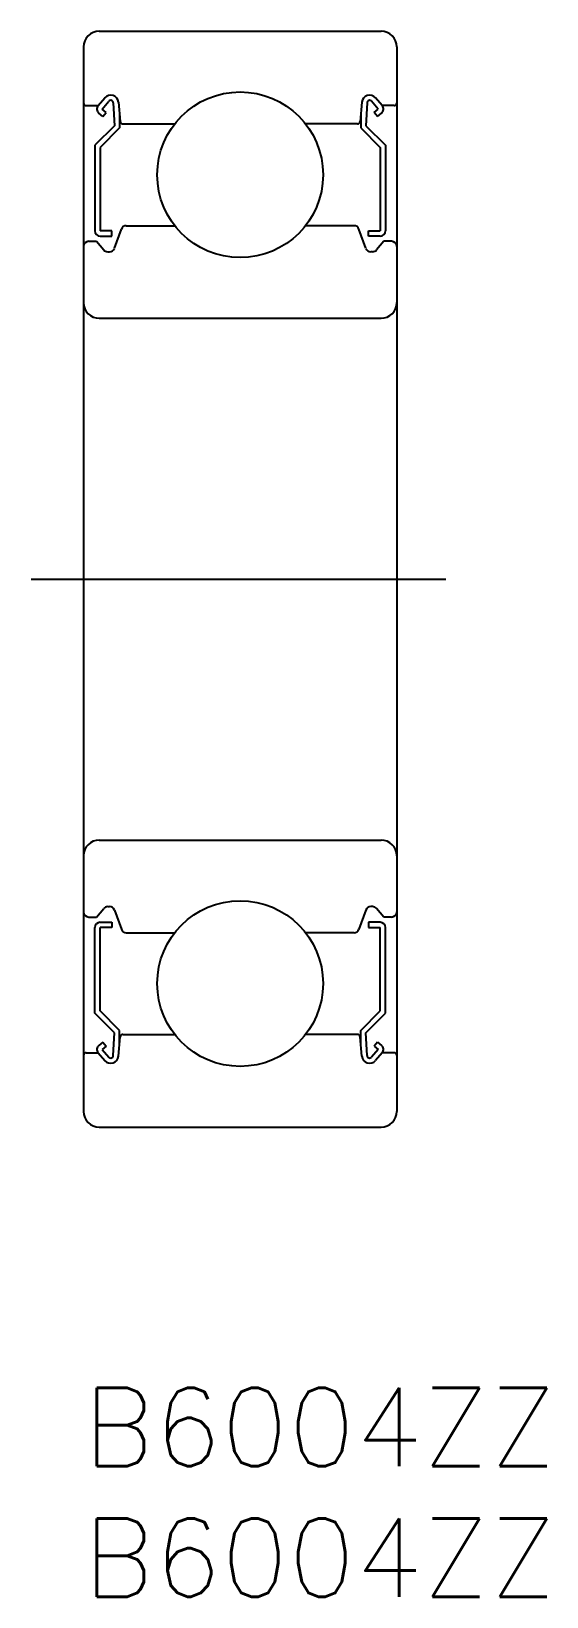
# Model space of a CAD drawing. Extents: x -2 to 17.7, y -8 to 52.
import ezdxf

# ---------------------------------------------------------------- set-up
doc = ezdxf.new("R2010")
doc.units = 0
doc.header["$LTSCALE"] = 0.5
doc.linetypes.add('CENTER', pattern=[50.8, 31.75, -6.35, 6.35, -6.35])
for name, color, linetype in [('MSM_CENTER', 1, 'CENTER'), ('MSM_CONTINUOUS', 7, 'CONTINUOUS'), ('MSM_PART_NUMBER', 7, 'CONTINUOUS')]:
    doc.layers.add(name, color=color, linetype=linetype)
doc.styles.get("Standard").update_dxf_attribs({"font": 'txt.shx', "height": 3, "bigfont": 'bigfont.shx'})

# ---------------------------------------------------------------- blocks, each defined once
blk = doc.blocks.new('*U2')
at = {"layer": 'MSM_PART_NUMBER'}
blk.add_text('B6004ZZ', height=3, dxfattribs=at).set_placement((0, -3))
blk = doc.blocks.new('*U3')
at = {"layer": 'MSM_PART_NUMBER'}
blk.add_text('B6004ZZ', height=3, dxfattribs=at).set_placement((0, -8))

msp = doc.modelspace()

# ---------------------------------------------------------------- linework, layer by layer
at = {"layer": 'MSM_CENTER'}
msp.add_line((-2, 31), (14, 31), dxfattribs=at)
at = {"layer": 'MSM_CONTINUOUS'}
for p, q in [((0.6, 52), (11.4, 52)), ((0, 51.4), (0, 10.6)), ((12, 51.4), (12, 10.6)), ((0.56, 49.15), (0.81, 49.447)), ((0.713, 49.021), (0.963, 49.319)), ((1.14, 49.26), (1.183, 48.383)), ((1.338, 49.281), (1.403, 48.541)), ((10.662, 49.281), (10.597, 48.541)), ((10.86, 49.26), (10.817, 48.383)), ((11.287, 49.021), (11.037, 49.319)), ((11.44, 49.15), (11.19, 49.447)), ((0.1, 49.15), (0.56, 49.15)), ((0.738, 48.74), (0.585, 48.868)), ((0.866, 48.893), (0.713, 49.021)), ((0.738, 48.74), (0.866, 48.893)), ((1.383, 48.77), (1.383, 48.3)), ((10.617, 48.77), (10.617, 48.3)), ((11.134, 48.893), (11.287, 49.021)), ((11.262, 48.74), (11.134, 48.893)), ((11.262, 48.74), (11.415, 48.868)), ((11.9, 49.15), (11.44, 49.15)), ((1.183, 48.383), (0.433, 47.633)), ((1.383, 48.3), (0.633, 47.55)), ((1.503, 48.45), (3.494, 48.45)), ((10.497, 48.45), (8.506, 48.45)), ((10.617, 48.3), (11.367, 47.55)), ((10.817, 48.383), (11.567, 47.633)), ((0.433, 47.633), (0.433, 44.35)), ((0.633, 47.55), (0.633, 44.35)), ((11.367, 47.55), (11.367, 44.35)), ((11.567, 47.633), (11.567, 44.35)), ((1.182, 43.682), (1.45, 44.418)), ((1.638, 44.55), (3.494, 44.55)), ((10.362, 44.55), (8.506, 44.55)), ((10.818, 43.682), (10.55, 44.418)), ((0.2, 43.95), (0.5, 43.95)), ((0.5, 43.95), (0.776, 43.621)), ((1.083, 44.35), (0.633, 44.35)), ((0.633, 44.15), (1.083, 44.15)), ((1.083, 44.15), (1.083, 44.35)), ((10.917, 44.35), (11.367, 44.35)), ((10.917, 44.15), (10.917, 44.35)), ((11.367, 44.15), (10.917, 44.15)), ((11.5, 43.95), (11.224, 43.621)), ((11.8, 43.95), (11.5, 43.95)), ((0.929, 43.55), (0.994, 43.55)), ((11.071, 43.55), (11.006, 43.55)), ((0.6, 41), (11.4, 41)), ((0.6, 21), (11.4, 21)), ((0.2, 18.05), (0.5, 18.05)), ((0.5, 18.05), (0.776, 18.379)), ((0.929, 18.45), (0.994, 18.45)), ((1.182, 18.318), (1.45, 17.582)), ((10.818, 18.318), (10.55, 17.582)), ((11.071, 18.45), (11.006, 18.45)), ((11.5, 18.05), (11.224, 18.379)), ((11.8, 18.05), (11.5, 18.05)), ((0.433, 14.367), (0.433, 17.65)), ((0.633, 17.85), (1.083, 17.85)), ((0.633, 14.45), (0.633, 17.65)), ((1.083, 17.65), (0.633, 17.65)), ((1.083, 17.85), (1.083, 17.65)), ((1.638, 17.45), (3.494, 17.45)), ((10.362, 17.45), (8.506, 17.45)), ((10.917, 17.85), (10.917, 17.65)), ((11.367, 17.85), (10.917, 17.85)), ((10.917, 17.65), (11.367, 17.65)), ((11.367, 14.45), (11.367, 17.65)), ((11.567, 14.367), (11.567, 17.65)), ((1.383, 13.7), (0.633, 14.45)), ((10.617, 13.7), (11.367, 14.45)), ((1.183, 13.617), (0.433, 14.367)), ((10.817, 13.617), (11.567, 14.367)), ((0.738, 13.26), (0.585, 13.132)), ((0.738, 13.26), (0.866, 13.107)), ((1.14, 12.74), (1.183, 13.617)), ((1.338, 12.719), (1.403, 13.459)), ((1.383, 13.23), (1.383, 13.7)), ((1.503, 13.55), (3.494, 13.55)), ((10.497, 13.55), (8.506, 13.55)), ((10.662, 12.719), (10.597, 13.459)), ((10.617, 13.23), (10.617, 13.7)), ((10.86, 12.74), (10.817, 13.617)), ((11.262, 13.26), (11.134, 13.107)), ((11.262, 13.26), (11.415, 13.132)), ((0.1, 12.85), (0.56, 12.85)), ((0.56, 12.85), (0.81, 12.553)), ((0.866, 13.107), (0.713, 12.979)), ((0.713, 12.979), (0.963, 12.681)), ((11.287, 12.979), (11.037, 12.681)), ((11.134, 13.107), (11.287, 12.979)), ((11.44, 12.85), (11.19, 12.553)), ((11.9, 12.85), (11.44, 12.85)), ((0.6, 10), (11.4, 10)), ((3.5, 10), (3.5, 10)), ((6, 10), (6, 10))]:
    msp.add_line(p, q, dxfattribs=at)
for centre in [(6, 46.5), (6, 15.5)]:
    msp.add_circle(centre, 3.175, dxfattribs=at)
for centre, radius, start, end in [((0.6, 51.4), 0.6, 90, 180), ((11.4, 51.4), 0.6, 0, 90), ((0.1, 49.25), 0.1, 180, 270), ((1.039, 49.255), 0.3, 4.99669, 140.00197), ((1.04, 49.255), 0.1, 2.81979, 140.00022), ((10.961, 49.255), 0.3, 39.99803, 175.00331), ((10.96, 49.255), 0.1, 39.99978, 177.18021), ((11.9, 49.25), 0.1, 270, 0), ((0.713, 49.021), 0.2, 140.00197, 230.08262), ((11.287, 49.021), 0.2, 309.91738, 39.99803), ((1.503, 48.55), 0.1, 184.99669, 270), ((10.497, 48.55), 0.1, 270, 355.00331), ((1.638, 44.35), 0.2, 90, 159.99139), ((10.362, 44.35), 0.2, 20.00861, 90), ((0.2, 43.75), 0.2, 90, 180), ((0.633, 44.35), 0.2, 180, 270), ((11.367, 44.35), 0.2, 270, 0), ((11.8, 43.75), 0.2, 0, 90), ((0.929, 43.75), 0.2, 219.9945, 270), ((0.994, 43.75), 0.2, 270, 339.99139), ((11.006, 43.75), 0.2, 200.00861, 270), ((11.071, 43.75), 0.2, 270, 320.0055), ((0.6, 41.6), 0.6, 180, 270), ((11.4, 41.6), 0.6, 270, 0), ((0.6, 20.4), 0.6, 90, 180), ((11.4, 20.4), 0.6, 0, 90), ((0.2, 18.25), 0.2, 180, 270), ((0.929, 18.25), 0.2, 90, 140.0055), ((0.994, 18.25), 0.2, 20.00861, 90), ((11.006, 18.25), 0.2, 90, 159.99139), ((11.071, 18.25), 0.2, 39.9945, 90), ((11.8, 18.25), 0.2, 270, 0), ((0.633, 17.65), 0.2, 90, 180), ((1.638, 17.65), 0.2, 200.00861, 270), ((10.362, 17.65), 0.2, 270, 339.99139), ((11.367, 17.65), 0.2, 0, 90), ((1.503, 13.45), 0.1, 90, 175.00331), ((10.497, 13.45), 0.1, 4.99669, 90), ((0.1, 12.75), 0.1, 90, 180), ((0.713, 12.979), 0.2, 129.91738, 219.99803), ((1.039, 12.745), 0.3, 219.99803, 355.00331), ((1.04, 12.745), 0.1, 219.99978, 357.18021), ((10.961, 12.745), 0.3, 184.99669, 320.00197), ((10.96, 12.745), 0.1, 182.81979, 320.00022), ((11.287, 12.979), 0.2, 320.00197, 50.08262), ((11.9, 12.75), 0.1, 0, 90), ((0.6, 10.6), 0.6, 180, 270), ((11.4, 10.6), 0.6, 270, 0)]:
    msp.add_arc(centre, radius, start, end, dxfattribs=at)

# ---------------------------------------------------------------- block references
for name in ['*U2', '*U3']:
    msp.add_blockref(name, (0, 0), dxfattribs=at)

doc.saveas('drawing.dxf')
